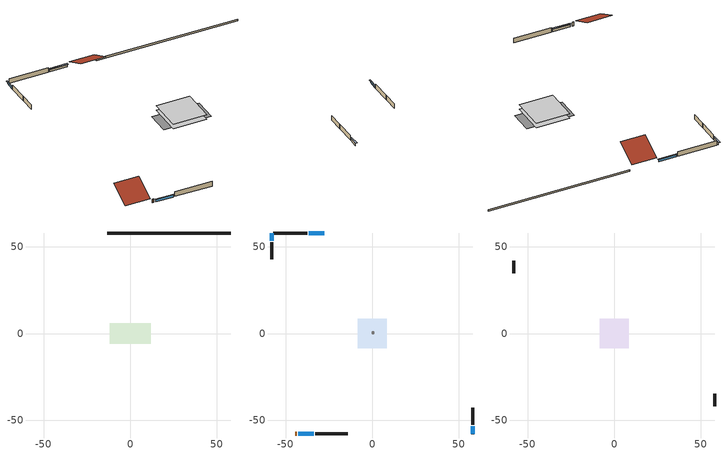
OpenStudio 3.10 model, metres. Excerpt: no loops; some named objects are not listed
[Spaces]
crawlspace - unvented 1
 floor foundation (Slab1 construction): -11.91,-5.96 -11.91,5.96 11.91,5.96 11.91,-5.96 z-0.91
 wall foundation (FoundationWall1 construction): 58.06,58.06 -13.41,58.06 z-0.91:0
conditioned space 1
 floor to crawlspace - unvented 1 (Floor1 construction): -8.42,-8.42 -8.42,8.42 8.42,8.42 8.42,-8.42 z0
 wall outside (Wall1 construction): -37.59,58.06 -57.13,58.06 z0:2.44
 wall outside (Wall2 construction): 58.06,-52.73 58.06,-42.96 z0:2.44
 wall outside (Wall3 construction): -32.96,-58.06 -14.19,-58.06 z0:2.44
 wall outside (Wall4 construction): -58.06,52.73 -58.06,42.96 z0:2.44
 wall outside (AdiabaticWallConstruction): -27.86,58.06 -36.66,58.06 / 58.06,-58.06 58.06,-53.66 / -42.69,-58.06 -33.89,-58.06 / -58.06,58.06 -58.06,53.66 z0:1.19
 wall outside (AdiabaticWallConstruction 1): -44.53,-58.06 -43.62,-58.06 z0:2.03
 window (WindowConstruction): -27.86,58.06 -36.66,58.06 z0:1.19
 window (WindowConstruction 1): 58.06,-58.06 58.06,-53.66 z0:1.19
 window (WindowConstruction 2): -42.69,-58.06 -33.89,-58.06 z0:1.19
 window (WindowConstruction 3): -58.06,58.06 -58.06,53.66 z0:1.19
 door (Door): -44.53,-58.06 -43.62,-58.06 z0:2.03
central ac and furnace airloop ret air space
 floor adiabatic (AdiabaticConst): 0,0 0,1 1,1 1,0 z0
 wall adiabatic (AdiabaticConst): 0,1 0,0 1,0 1,1 0,1 z0:1
 ceiling adiabatic (AdiabaticConst): 1,0 1,1 0,1 0,0 z1
attic - vented 1
 floor to conditioned space 1 (Floor2 construction Reversed): -8.42,-8.42 -8.42,8.42 8.42,8.42 8.42,-8.42 z2.44
 wall outside (Wall5 construction): 58.06,-42.03 58.06,-34.76 z0:2.44
 wall outside (Wall6 construction): -58.06,42.03 -58.06,34.76 z0:2.44
 roof outside (Roof1 construction): -26.93,58.06,2.44 -26.93,46.79,8.07 -14.34,46.79,8.07 -14.34,58.06,2.44
 roof outside (Roof2 construction): -45.46,-58.06,2.44 -45.46,-46.79,8.07 -58.06,-46.79,8.07 -58.06,-58.06,2.44
shading: -36.97,58.06 -27.56,58.06 -27.56,58.67 -36.97,58.67 z1.49; 58.06,-53.35 58.06,-58.36 58.67,-58.36 58.67,-53.35 z1.49; -33.58,-58.06 -42.99,-58.06 -42.99,-58.67 -33.58,-58.67 z1.49; -58.06,53.35 -58.06,58.36 -58.67,58.36 -58.67,53.35 z1.49
[Site]
Buffalo Niagara Intl Ap_NY: Latitude {deg}=42.93; Longitude {deg}=-78.73; Time Zone {hr}=-5; Elevation {m}=215; Terrain=Suburbs; Keep Site Location Information=Yes
[Site:GroundTemperature:Shallow]
4.30207, 2.29327, 2.1324, 3.08568, 6.91256, 10.7216, 14.0239, 16.1158, 16.2935, 14.5921, 11.374, 7.68183
[Site:WaterMainsTemperature]
Calculation Method=Schedule; Temperature Schedule=mains temperature schedule
[Building]
Building 1
[Material] Roughness=Rough
Name | Thickness {m} | Conductivity {W/m-K} | Density {kg/m3} | Specific Heat {J/kg-K} | Thermal Absorptance | Solar Absorptance | Visible Absorptance
asphalt or fiberglass shingles | 0.00635 | 0.162714 | 1121.4 | 1465.45 | 0.9 | 0.85 | 0.85
roof rigid ins | 0.00281632 | 0.029427 | 32.04 | 1214.23 | 0.9 | 0.7 | 0.7
osb sheathing 0.5 in. | 0.0127 | 0.115458 | 512.64 | 1214.23 | 0.9 | 0.6 | 0.6
wood siding | 0.0254 | 0.102417 | 544.68 | 1172.36 | 0.9 | 0.7 | 0.7
osb sheathing 0.5 in. 1 | 0.0127 | 0.115458 | 512.64 | 1214.23 | 0.9 | 0.7 | 0.7
wall stud and cavity | 0.1397 | 0.0929022 | 139.0536 | 1170.24 | 0.9 | 0.7 | 0.7
gypsum board | 0.0127 | 0.160291 | 801 | 837.4 | 0.9 | 0.6 | 0.6
wall stud and cavity 1 | 0.1397 | 0.727959 | 139.0536 | 1170.24 | 0.9 | 0.6 | 0.6
floor stud and cavity | 0.1397 | 0.21683 | 92.3553 | 1139.71 | 0.9 | 0.7 | 0.7
floor rigid ins | 0.103632 | 0.029427 | 32.04 | 1214.23 | 0.9 | 0.7 | 0.7
osb sheathing 0.75 in. | 0.01905 | 0.115458 | 512.64 | 1214.23 | 0.9 | 0.7 | 0.7
floor covering | 0.0127 | 0.0433444 | 54.468 | 1339.84 | 0.9 | 0.6 | 0.6
ceiling loosefill ins | 0.169333 | 0.0480833 | 16.02 | 1046.75 | 0.9 | 0.7 | 0.7
ceiling stud and cavity | 0.1397 | 0.0824711 | 65.682 | 1177.47 | 0.9 | 0.7 | 0.7
concrete 8.0 in. | 0.2032 | 1.803125 | 2242.8 | 837.4 | 0.9 | 0.7 | 0.7
soil 0.5 in. | 0.0127 | 1.731 | 1842.3 | 418.7 | 0.9 | 0.7 | 0.7
wood siding 1; wood siding 2 | 0.0254 | 0.102417 | 544.68 | 1172.36
wall rigid ins | 0.512978 | 0.029427 | 32.04 | 1214.23 | 0.9 | 0.7 | 0.7
wall stud and cavity 2 | 0.0889 | 0.380278 | 52.3479 | 1209.89 | 0.9 | 0.7 | 0.7
door material | 0.04445 | 0.0716541 | 512.64 | 1214.23 | 0.9 | 0.7 | 0.7
wall stud and cavity 3 | 0.0889 | 0.391764 | 83.0341 | 1211.67 | 0.9 | 0.7 | 0.7
furniture material conditioned space 1 | 0.1524 | 0.115458 | 640.8 | 1214.23 | 0.9 | 0.6 | 0.6
[Construction]
Roof1 construction; Roof2 construction: asphalt or fiberglass shingles, roof rigid ins, osb sheathing 0.5 in.
Wall1 construction; Wall2 construction; Wall3 construction; Wall4 construction: wood siding, osb sheathing 0.5 in. 1, wall stud and cavity, gypsum board
Wall5 construction; Wall6 construction: wood siding, osb sheathing 0.5 in. 1, wall stud and cavity 1
Floor1 construction: floor stud and cavity, floor rigid ins, osb sheathing 0.75 in., floor covering
Floor2 construction Reversed: gypsum board, ceiling stud and cavity, ceiling loosefill ins
FoundationWall1 construction: concrete 8.0 in.
Slab1 construction: soil 0.5 in.
WindowConstruction; WindowConstruction 1; WindowConstruction 2; WindowConstruction 3: WindowMaterial
AdiabaticWallConstruction: wood siding 1, wall rigid ins, wall stud and cavity 2, gypsum board
Door: door material
AdiabaticWallConstruction 1: wood siding 2, wall rigid ins, wall stud and cavity 2, gypsum board
PartitionWallConstruction: gypsum board, wall stud and cavity 3, gypsum board
furniture construction conditioned space 1: furniture material conditioned space 1
AdiabaticConst: Adiabatic
[WindowMaterial:SimpleGlazingSystem]
WindowMaterial: U-Factor {W/m2-K}=2.10086; Solar Heat Gain Coefficient=0.3
[Material:NoMass]
Adiabatic: Roughness=Rough; Thermal Resistance {m2-K/W}=176.1
[ThermalZone] Multiplier=1; Use Ideal Air Loads=No
Name | Volume {m3} | Thermostat
conditioned space | 692.064 | conditioned space temperature setpoint
attic - vented | 356.391
crawlspace - unvented | 259.524
central ac and furnace airloop ret air zone | 1
[Sizing:Zone] Zone Cooling Design Supply Air Temperature Input Method=SupplyAirTemperature; Zone Cooling Design Supply Air Temperature {C}=14; Zone Cooling Design Supply Air Temperature Difference {deltaC}=11.11; Zone Heating Design Supply Air Temperature Input Method=SupplyAirTemperature; Zone Heating Design Supply Air Temperature {C}=40; Zone Heating Design Supply Air Temperature Difference {deltaC}=11.11; Zone Cooling Design Supply Air Humidity Ratio {kg-H2O/kg-air}=0.0085; Zone Heating Design Supply Air Humidity Ratio {kg-H2O/kg-air}=0.008; Cooling Design Air Flow Method=DesignDay; Heating Design Air Flow Method=DesignDay; Account for Dedicated Outdoor Air System=No; Dedicated Outdoor Air System Control Strategy=NeutralSupplyAir; Dedicated Outdoor Air Low Setpoint Temperature for Design {C}=autosize; Dedicated Outdoor Air High Setpoint Temperature for Design {C}=autosize; Zone Load Sizing Method=Sensible Load Only No Latent Load; Zone Latent Cooling Design Supply Air Humidity Ratio Input Method=HumidityRatioDifference; Zone Cooling Design Supply Air Humidity Ratio Difference {kgWater/kgDryAir}=0.005; Zone Latent Heating Design Supply Air Humidity Ratio Input Method=HumidityRatioDifference; Zone Humidification Design Supply Air Humidity Ratio Difference {kgWater/kgDryAir}=0.005; Sizing Option=Coincident
attic - vented; crawlspace - unvented; central ac and furnace airloop ret air zone
[Space]
Name | Thermal Zone | Volume {m3}
conditioned space 1 | conditioned space | 692.064
attic - vented 1 | attic - vented | 356.391
crawlspace - unvented 1 | crawlspace - unvented | 259.524
central ac and furnace airloop ret air space | central ac and furnace airloop ret air zone
[ThermostatSetpoint:DualSetpoint]
conditioned space temperature setpoint: Heating Setpoint Temperature Schedule=heating setpoint; Cooling Setpoint Temperature Schedule=cooling setpoint; Temperature Difference Between Cutout And Setpoint {deltaC}=0
[Foundation:Kiva]
Foundation Kiva 1: Initial Indoor Air Temperature {C}=0.1092; Wall Height Above Grade {m}=0; Wall Depth Below Slab {m}=0.2032
[Foundation:Kiva:Settings]
Soil Conductivity {W/m-K}=1.731; Soil Density {kg/m3}=1842.3; Soil Specific Heat {J/kg-K}=418.7; Ground Solar Absorptivity=0.9; Ground Thermal Absorptivity=0.9; Ground Surface Roughness {m}=0.03; Far-Field Width {m}=40; Deep-Ground Boundary Condition=ZeroFlux; Deep-Ground Depth {m}=40; Minimum Cell Dimension {m}=0.2; Maximum Cell Growth Coefficient=3; Simulation Timestep=Timestep
[SurfaceProperty:ExposedFoundationPerimeter]
Slab1: Exposed Perimeter Calculation Method=TotalExposedPerimeter; Total Exposed Perimeter {m}=71.46544
[SurfaceProperty:IncidentSolarMultiplier] Incident Solar Multiplier=1; Incident Solar Multiplier Schedule=trans schedule winter=0.857 summer=0.857
Window1; Window2; Window3; Window4
[InternalMass:Definition] Design Level Calculation Method=SurfaceArea
Name | Construction | Surface Area {m2}
partition wall mass | PartitionWallConstruction | 283.819
furniture mass conditioned space 1 | furniture construction conditioned space 1 | 113.528
[InternalMass] Space or SpaceType=conditioned space 1; Multiplier=1
Name | Internal Mass Definition
partition wall mass | partition wall mass
furniture mass conditioned space 1 | furniture mass conditioned space 1
[Fan:SystemModel]
central ac and furnace supply fan: Availability Schedule=Always On Discrete; Design Maximum Air Flow Rate {m3/s}=0.819301; Speed Control Method=Discrete; Electric Power Minimum Flow Rate Fraction=0.2; Design Pressure Rise {Pa}=500; Motor Efficiency=1; Motor In Air Stream Fraction=1; Design Electric Power Consumption {W}=autosize; Design Power Sizing Method=PowerPerFlow; Electric Power Per Unit Flow Rate {W/(m3/s)}=1059.44; Electric Power Per Unit Flow Rate Per Unit Pressure {W-s/m3-Pa}=1.66667; Fan Total Efficiency=0.7; Motor Loss Radiative Fraction=0; Speed Flow Fraction 1=0.53168; Speed Electric Power Fraction 1=0.45698; Speed Flow Fraction 2=1; Speed Electric Power Fraction 2=1
[EnergyManagementSystem:Sensor]
Name | Output Variable or Output Meter Index Key | Output Variable or Output Meter
central_ac_and_furnace_supply_fan_s; central_ac_and_furnace_supply_fan_s_1 | central ac and furnace supply fan | Fan Electricity Energy
out_pb_s |  | Site Outdoor Air Barometric Pressure
out_wt_s |  | Site Outdoor Air Humidity Ratio
site_vw_s |  | Site Wind Speed
cool_season | cooling season schedule | Schedule Value
central_ac_and_furnace_airloop_Fan_RTF_s | central ac and furnace supply fan | Fan Runtime Fraction Speed 1
central_ac_and_furnace_airloop_Fan_RTF_s_1 | central ac and furnace supply fan | Fan Runtime Fraction Speed 2
central_ac_and_furnace_airloop_AH_MFR_s | Node 6 | System Node Mass Flow Rate
central_ac_and_furnace_airloop_AH_VFR_s | Node 6 | System Node Current Density Volume Flow Rate
central_ac_and_furnace_airloop_AH_Tout_s | Node 6 | System Node Temperature
central_ac_and_furnace_airloop_AH_Wout_s | Node 6 | System Node Humidity Ratio
central_ac_and_furnace_airloop_RA_T_s | Node 9 | System Node Temperature
central_ac_and_furnace_airloop_Ra_W_s | Node 9 | System Node Humidity Ratio
central_ac_and_furnace_airloop_0_DZ_T_s | crawlspace - unvented | Zone Air Temperature
central_ac_and_furnace_airloop_0_DZ_W_s | crawlspace - unvented | Zone Mean Air Humidity Ratio
natural_vent_s | natural vent schedule | Schedule Value
htg_sp_s | heating setpoint | Schedule Value
clg_sp_s | cooling setpoint | Schedule Value
mech_vent_range_fan_0_sch_s | mech vent range fan 0 schedule | Schedule Value
mech_vent_bath_fan_0_sch_s | mech vent bath fan 0 schedule | Schedule Value
clothes_dryer_exhaust_0_sch_s | clothes dryer exhaust 0 schedule | Schedule Value
htg_load_cond |  | Heating:EnergyTransfer:Zone:CONDITIONED SPACE
clg_load_cond |  | Cooling:EnergyTransfer:Zone:CONDITIONED SPACE
htg_load_duct |  | Heating:EnergyTransfer:Zone:CENTRAL AC AND FURNACE AIRLOOP RET AIR ZONE
clg_load_duct |  | Cooling:EnergyTransfer:Zone:CENTRAL AC AND FURNACE AIRLOOP RET AIR ZONE
[EnergyManagementSystem:Program]
central_ac_and_furnace_supply_fan_disaggregate_program: Set central_ac_and_furnace_supply_fan_clg = 0; If central_ac_and_furnace_clg_coil_s > 0; Set central_ac_and_furnace_supply_fan_clg = central_ac_and_furnace_supply_fan_s; EndIf
central_ac_and_furnace_supply_fan_disaggregate_program_1: Set central_ac_and_furnace_supply_fan_primary_htg = 0; If central_ac_and_furnace_htg_coil_s > 0; Set central_ac_and_furnace_supply_fan_primary_htg = central_ac_and_furnace_supply_fan_s_1; EndIf
water_heater_EC_adj: If WarmupFlag == 0; Set dhw_e_cons = water_heater_energy + water_heater_on_cycle_parasitic + water_heater_off_cycle_parasitic; Set water_heater_ec_adj_act = 0.0 * dhw_e_cons / 1; EndIf
fridge_schedule_program: Set Tin = fridge_tin_s*(9.0/5.0)+32.0; Set fridge_schedule_act = 0; If (Hour == 0); Set fridge_schedule_act = (-0.487+0.019*Tin); ElseIf (Hour == 1); Set fridge_schedule_act = (-0.34+0.016*Tin); ElseIf (Hour == 2); Set fridge_schedule_act = (-0.37+0.017*Tin); ElseIf (Hour == 3); Set fridge_schedule_act = (-0.361+0.016*Tin); ElseIf (Hour == 4); Set fridge_schedule_act = (-0.515+0.018*Tin); ElseIf (Hour == 5); Set fridge_schedule_act = (-0.684+0.021*Tin); ElseIf (Hour == 6); Set fridge_schedule_act = (-0.471+0.019*Tin); ElseIf (Hour == 7); Set fridge_schedule_act = (-0.159+0.015*Tin); ElseIf (Hour == 8); Set fridge_schedule_act = (-0.079+0.015*Tin); ElseIf (Hour == 9); Set fridge_schedule_act = (-0.417+0.019*Tin); ElseIf (Hour == 10); Set fridge_schedule_act = (-0.411+0.018*Tin); ElseIf (Hour == 11); Set fridge_schedule_act = (-0.386+0.018*Tin); ElseIf (Hour == 12); Set fridge_schedule_act = (-0.24+0.016*Tin); ElseIf (Hour == 13); Set fridge_schedule_act = (-0.314+0.017*Tin); ElseIf (Hour == 14); Set fridge_schedule_act = (-0.16+0.015*Tin); ElseIf (Hour == 15); Set fridge_schedule_act = (-0.121+0.015*Tin); ElseIf (Hour == 16); Set fridge_schedule_act = (-0.469+0.02*Tin); ElseIf (Hour == 17); Set fridge_schedule_act = (-0.412+0.02*Tin); ElseIf (Hour == 18); Set fridge_schedule_act = (-0.091+0.017*Tin); ElseIf (Hour == 19); Set fridge_schedule_act = (0.077+0.014*Tin); ElseIf (Hour == 20); Set fridge_schedule_act = (-0.118+0.016*Tin); ElseIf (Hour == 21); Set fridge_schedule_act = (-0.247+0.017*Tin); ElseIf (Hour == 22); Set fridge_schedule_act = (-0.445+0.019*Tin); ElseIf (Hour == 23); Set fridge_schedule_act = (-0.544+0.02*Tin); EndIf
central_ac_and_furnace_airloop_0_duct_program: Set central_ac_and_furnace_airloop_AH_MFR = central_ac_and_furnace_airloop_AH_MFR_s; Set central_ac_and_furnace_airloop_Fan_RTF = 0; Set central_ac_and_furnace_airloop_Fan_RTF = central_ac_and_furnace_airloop_Fan_RTF + central_ac_and_furnace_airloop_Fan_RTF_s; Set central_ac_and_furnace_airloop_Fan_RTF = central_ac_and_furnace_airloop_Fan_RTF + central_ac_and_furnace_airloop_Fan_RTF_s_1; Set central_ac_and_furnace_airloop_AH_VFR = central_ac_and_furnace_airloop_AH_VFR_s; Set central_ac_and_furnace_airloop_AH_Tout = central_ac_and_furnace_airloop_AH_Tout_s; Set central_ac_and_furnace_airloop_AH_Wout = central_ac_and_furnace_airloop_AH_Wout_s; Set central_ac_and_furnace_airloop_RA_T = central_ac_and_furnace_airloop_RA_T_s; Set central_ac_and_furnace_airloop_Ra_W = central_ac_and_furnace_airloop_Ra_W_s; Set central_ac_and_furnace_airloop_0_DZ_T = central_ac_and_furnace_airloop_0_DZ_T_s; Set central_ac_and_furnace_airloop_0_DZ_W = central_ac_and_furnace_airloop_0_DZ_W_s; Run central_ac_and_furnace_airloop_0_duct_subroutine; Set central_ac_and_furnace_airloop_0_SupSensLkToCond_act = central_ac_and_furnace_airloop_0_SupSensLkToCond; Set central_ac_and_furnace_airloop_0_SupLatLkToCond_act = central_ac_and_furnace_airloop_0_SupLatLkToCond; Set central_ac_and_furnace_airloop_0_SupCondToLv_act = central_ac_and_furnace_airloop_0_SupCondToLv; Set central_ac_and_furnace_airloop_0_RetSensLkToRP_act = central_ac_and_furnace_airloop_0_RetSensLkToRP; Set central_ac_and_furnace_airloop_0_RetLatLkToRP_act = central_ac_and_furnace_airloop_0_RetLatLkToRP; Set central_ac_and_furnace_airloop_0_RetCondToRP_act = central_ac_and_furnace_airloop_0_RetCondToRP; Set central_ac_and_furnace_airloop_0_RetCondToDZ_act = central_ac_and_furnace_airloop_0_RetCondToDZ; Set central_ac_and_furnace_airloop_0_SupCondToDZ_act = central_ac_and_furnace_airloop_0_SupCondToDZ; Set central_ac_and_furnace_airloop_0_SupSensLkToDZ_act = central_ac_and_furnace_airloop_0_SupSensLkToDZ; Set central_ac_and_furnace_airloop_0_SupLatLkToDZ_act = central_ac_and_furnace_airloop_0_SupLatLkToDZ; Set central_ac_and_furnace_airloop_0_ZoneMixDZToCond_mix_act = central_ac_and_furnace_airloop_0_ZoneMixDZToCond; Set central_ac_and_furnace_airloop_0_ZoneMixCondToDZ_mix_act = central_ac_and_furnace_airloop_0_ZoneMixCondToDZ
natural_vent_program: Set Tin = tin_s; Set Tout = tout_s; Set Wout = out_wt_s; Set Pbar = out_pb_s; Set Phiout = (@RhFnTdbWPb Tout Wout Pbar); Set MaxHR = 0.0115; Set Tnvsp = (htg_sp_s + clg_sp_s) / 2; Set NVavail = natural_vent_s; Set ClgSsnAvail = cool_season; Set Qnv = 0; Set Qwhf = 0; Set whole_house_fan_mix_act = 0; Set whole_house_fan_act = 0; If ((Wout < MaxHR) && (Tin > Tout) && (Tin > Tnvsp) && (ClgSsnAvail > 0)); Set WHF_Flow = 0; Set Adj = (Tin-Tnvsp)/(Tin-Tout); Set Adj = (@Min Adj 1); Set Adj = (@Max Adj 0); If (WHF_Flow > 0); Set Qwhf = WHF_Flow*Adj; Set whole_house_fan_mix_act = WHF_Flow*Adj; Set WHF_W = 0; Set whole_house_fan_act = WHF_W*Adj; ElseIf (NVavail > 0); Set NVArea = 12615.824058624003; Set Cs = 8.968567957270247e-05; Set Cw = 6.158219665777789e-05; Set Tdiff = Tin-Tout; Set dT = (@Abs Tdiff); Set Vwind = site_vw_s; Set SGNV = NVArea*Adj*((((Cs*dT)+(Cw*(Vwind^2)))^0.5)/1000); Set MaxNV = 3.844798503936001; Set Qnv = (@Min SGNV MaxNV); EndIf; EndIf; Set natural_vent_flow_act = Qnv; Set whole_house_fan_flow_act = Qwhf; Set natural_vent_program_Qnv = Qnv; Set natural_vent_program_Qwhf = Qwhf
crawlspace_unvented_1_duct_leakage_imbalance_infil_program: Set Qducts = 0; Set Qducts = Qducts - central_ac_and_furnace_airloop_0_DuctImbalLkSupFanEquivDZ; Set Qducts = Qducts + central_ac_and_furnace_airloop_0_DuctImbalLkExhFanEquivDZ; Set crawlspace_unvented_1_duct_leakage_imbalance_infil_flow_act = (@Abs(Qducts))
[ElectricEquipment:Definition] Design Level Calculation Method=EquipmentLevel
Name | Design Level {W} | Fraction Latent | Fraction Radiant | Fraction Lost
ceiling fan | 101.9844 | 0 | 0.558 | 0
clothes washer | 22.1622 | 0.03 | 0.162 | 0.7
clothes dryer | 12.2839 | 0.015 | 0.081 | 0.85
dishwasher | 35.5682 | 0.3 | 0.18 | 0.4
fridge | 78.8813 | 0 | 0.6 | 0
cooking range | 11.2707 | 0.16 | 0.384 | 0.2
misc tv | 224.219 | 0 | 0.6 | 0
misc plug loads | 388.445 | 0.045 | 0.513 | 0.1
whole house fan; mech vent house fan | 0 | 0 | 0 | 1
mech vent house fan cfis | 0 | 0 | 0 | 0
mech vent range fan 0; mech vent bath fan 0 | 30 | 0 | 0 | 1
[ElectricEquipment] Space or SpaceType=conditioned space 1
Name | Electric Equipment Definition | Schedule
ceiling fan | ceiling fan | ceiling fan schedule
clothes washer | clothes washer | clothes washer schedule
clothes dryer | clothes dryer | clothes dryer schedule
dishwasher | dishwasher | dishwasher schedule
fridge | fridge | fridge schedule
cooking range | cooking range | cooking range schedule
misc tv | misc tv | misc tv schedule
misc plug loads | misc plug loads | misc plug loads schedule
whole house fan | whole house fan | Always On Discrete
mech vent house fan | mech vent house fan | mech vent house fan schedule
mech vent house fan cfis | mech vent house fan cfis | mech vent house fan cfis schedule
mech vent range fan 0 | mech vent range fan 0 | mech vent range fan 0 schedule
mech vent bath fan 0 | mech vent bath fan 0 | mech vent bath fan 0 schedule
[OtherEquipment:Definition] Design Level Calculation Method=EquipmentLevel
Name | Design Level {W} | Fraction Latent | Fraction Radiant | Fraction Lost
water heater energy adjustment1 | 0.01 | 0 | 0 | 1
clothes dryer 2 | 163.193 | 0.015 | 0.081 | 0.85
cooking range 2 | 330.311 | 0.16 | 0.384 | 0.2
general water use sensible | -52.5013 | 0 | 0.6 | 0
general water use latent | 53.2715 | 1 | 0 | 0
central ac and furnace airloop_0 SupSensLkToCond; central ac and furnace airloop_0 SupCondToLv; central ac and furnace airloop_0 RetCondToRP; central ac and furnace airloop_0 RetSensLkToRP; central ac and furnace airloop_0 SupCondToDZ; central ac and furnace airloop_0 RetCondToDZ; central ac and furnace airloop_0 SupSensLkToDZ; mech vent house fan sensible load | 0 | 0 | 0 | 0
central ac and furnace airloop_0 SupLatLkToCond; central ac and furnace airloop_0 RetLatLkToRP; central ac and furnace airloop_0 SupLatLkToDZ; mech vent house fan latent load | 0 | 1 | 0 | 0
[OtherEquipment]
Name | Other Equipment Definition | Space or SpaceType | Schedule | Fuel Type
water heater energy adjustment1 | water heater energy adjustment1 | conditioned space 1 | Always On Discrete | NaturalGas
clothes dryer 1 | clothes dryer 2 | conditioned space 1 | clothes dryer schedule | NaturalGas
cooking range 1 | cooking range 2 | conditioned space 1 | cooking range schedule | NaturalGas
general water use sensible | general water use sensible | conditioned space 1 | general water use schedule
general water use latent | general water use latent | conditioned space 1 | general water use schedule
central ac and furnace airloop_0 SupSensLkToCond | central ac and furnace airloop_0 SupSensLkToCond | conditioned space 1 | Always On Discrete
central ac and furnace airloop_0 SupLatLkToCond | central ac and furnace airloop_0 SupLatLkToCond | conditioned space 1 | Always On Discrete
central ac and furnace airloop_0 SupCondToLv | central ac and furnace airloop_0 SupCondToLv | conditioned space 1 | Always On Discrete
central ac and furnace airloop_0 RetCondToRP | central ac and furnace airloop_0 RetCondToRP | central ac and furnace airloop ret air space | Always On Discrete
central ac and furnace airloop_0 RetSensLkToRP | central ac and furnace airloop_0 RetSensLkToRP | central ac and furnace airloop ret air space | Always On Discrete
central ac and furnace airloop_0 RetLatLkToRP | central ac and furnace airloop_0 RetLatLkToRP | central ac and furnace airloop ret air space | Always On Discrete
central ac and furnace airloop_0 SupCondToDZ | central ac and furnace airloop_0 SupCondToDZ | crawlspace - unvented 1 | Always On Discrete
central ac and furnace airloop_0 RetCondToDZ | central ac and furnace airloop_0 RetCondToDZ | crawlspace - unvented 1 | Always On Discrete
central ac and furnace airloop_0 SupSensLkToDZ | central ac and furnace airloop_0 SupSensLkToDZ | crawlspace - unvented 1 | Always On Discrete
central ac and furnace airloop_0 SupLatLkToDZ | central ac and furnace airloop_0 SupLatLkToDZ | crawlspace - unvented 1 | Always On Discrete
mech vent house fan sensible load | mech vent house fan sensible load | conditioned space 1 | Always On Discrete
mech vent house fan latent load | mech vent house fan latent load | conditioned space 1 | Always On Discrete
[EnergyManagementSystem:Actuator]
Name | Actuated Component | Actuated Component Type | Actuated Component Control Type | Zone or Space
water_heater_ec_adj_act | water heater energy adjustment1 | OtherEquipment | Power Level | conditioned space 1
central_ac_and_furnace_airloop_0_SupSensLkToCond_act | central ac and furnace airloop_0 SupSensLkToCond | OtherEquipment | Power Level | conditioned space 1
central_ac_and_furnace_airloop_0_SupLatLkToCond_act | central ac and furnace airloop_0 SupLatLkToCond | OtherEquipment | Power Level | conditioned space 1
central_ac_and_furnace_airloop_0_SupCondToLv_act | central ac and furnace airloop_0 SupCondToLv | OtherEquipment | Power Level | conditioned space 1
central_ac_and_furnace_airloop_0_RetCondToRP_act | central ac and furnace airloop_0 RetCondToRP | OtherEquipment | Power Level | central ac and furnace airloop ret air space
central_ac_and_furnace_airloop_0_RetSensLkToRP_act | central ac and furnace airloop_0 RetSensLkToRP | OtherEquipment | Power Level | central ac and furnace airloop ret air space
central_ac_and_furnace_airloop_0_RetLatLkToRP_act | central ac and furnace airloop_0 RetLatLkToRP | OtherEquipment | Power Level | central ac and furnace airloop ret air space
central_ac_and_furnace_airloop_0_SupCondToDZ_act | central ac and furnace airloop_0 SupCondToDZ | OtherEquipment | Power Level | crawlspace - unvented 1
central_ac_and_furnace_airloop_0_RetCondToDZ_act | central ac and furnace airloop_0 RetCondToDZ | OtherEquipment | Power Level | crawlspace - unvented 1
central_ac_and_furnace_airloop_0_SupSensLkToDZ_act | central ac and furnace airloop_0 SupSensLkToDZ | OtherEquipment | Power Level | crawlspace - unvented 1
central_ac_and_furnace_airloop_0_SupLatLkToDZ_act | central ac and furnace airloop_0 SupLatLkToDZ | OtherEquipment | Power Level | crawlspace - unvented 1
whole_house_fan_act | whole house fan | ElectricEquipment | Electricity Rate | conditioned space 1
mech_vent_house_fan_cfis_act | mech vent house fan cfis | ElectricEquipment | Electricity Rate | conditioned space 1
mech_vent_house_fan_sensible_load_act | mech vent house fan sensible load | OtherEquipment | Power Level | conditioned space 1
mech_vent_house_fan_latent_load_act | mech vent house fan latent load | OtherEquipment | Power Level | conditioned space 1
[WaterUse:Equipment:Definition]
Name | Peak Flow Rate {m3/s}
clothes washer | 3.78963e-07
dishwasher | 4.49492e-07
[Lights:Definition]
interior lighting: Design Level Calculation Method=LightingLevel; Lighting Level {W}=1048.41; Fraction Radiant=0.6; Fraction Visible=0.2; Return Air Fraction=0
[Lights]
interior lighting: Lights Definition=interior lighting; Space or SpaceType=conditioned space 1; Schedule=interior lighting schedule; Fraction Replaceable=1
[Exterior:Lights:Definition]
exterior lighting: Design Level {W}=58.1671
[Exterior:Lights]
exterior lighting: Exterior Lights Definition=exterior lighting; Schedule=exterior lighting schedule
[People:Definition]
occupants: Number of People Calculation Method=People; Number of People {people}=3; Fraction Radiant=0.314171; Sensible Heat Fraction=0.56303; Carbon Dioxide Generation Rate {m3/s-W}=0; Enable ASHRAE 55 Comfort Warnings=No; Mean Radiant Temperature Calculation Type=EnclosureAveraged
[People]
occupants: People Definition=occupants; Space or SpaceType=conditioned space 1; Number of People Schedule=occupants schedule; Activity Level Schedule=occupants activity schedule; Multiplier=1
[ZoneMixing] Schedule=Always On Continuous; Design Flow Rate Calculation Method=Flow/Zone; Design Flow Rate {m3/s}=0
Name | Zone or Space | Source Zone or Space
central ac and furnace airloop_0 ZoneMixDZToCond mix | conditioned space | crawlspace - unvented
central ac and furnace airloop_0 ZoneMixCondToDZ mix | crawlspace - unvented | conditioned space
whole house fan mix | attic - vented | conditioned space
[SpaceInfiltration:DesignFlowRate] Schedule=Always On Discrete; Density Basis=Outdoor
Name | Space or SpaceType | Design Flow Rate Calculation Method | Design Flow Rate {m3/s} | Air Changes per Hour {1/hr} | Constant Term Coefficient | Temperature Term Coefficient | Velocity Term Coefficient | Velocity Squared Term Coefficient
natural vent flow; whole house fan flow; infil flow | conditioned space 1 | Flow/Space | 0
infil crawlspace - unvented 1 | crawlspace - unvented 1 | AirChanges/Hour |  | 0.1 | 1 | 0 | 0 | 0
crawlspace_unvented 1 duct leakage imbalance infil flow | crawlspace - unvented 1 | Flow/Space | 0
[SpaceInfiltration:EffectiveLeakageArea]
infil attic - vented 1: Space or SpaceType=attic - vented 1; Schedule=Always On Discrete; Effective Air Leakage Area {cm2}=9459.68; Stack Coefficient=0.000261957; Wind Coefficient=3.89868e-05
[Schedule:Ruleset]
Name | Default Day Schedule
heating setpoint | heating setpoint default day
cooling setpoint | cooling setpoint default day
ceiling fan schedule | ceiling fan schedule default day
clothes washer schedule | clothes washer schedule default day
clothes dryer schedule | clothes dryer schedule default day
dishwasher schedule | dishwasher schedule default day
cooking range schedule | cooking range schedule default day
interior lighting schedule | interior lighting schedule default day
exterior lighting schedule | exterior lighting schedule default day
misc tv schedule | misc tv schedule default day
misc plug loads schedule | misc plug loads schedule default day
occupants schedule | occupants schedule default day
general water use schedule | general water use schedule default day
mech vent range fan 0 schedule | mech vent range fan 0 schedule default day
mech vent bath fan 0 schedule | mech vent bath fan 0 schedule default day
[Schedule:Day]
heating setpoint default day; cooling setpoint default day; ceiling fan schedule default day; ceiling fan schedule day; ceiling fan schedule day 2; clothes washer schedule default day; clothes dryer schedule default day; dishwasher schedule default day; cooking range schedule default day; interior lighting schedule default day; exterior lighting schedule default day; misc tv schedule default day; misc plug loads schedule default day; occupants schedule default day; general water use schedule default day; mech vent range fan 0 schedule default day; mech vent bath fan 0 schedule default day: 24, 0, 0
heating setpoint day: 24, 0, 20
cooling setpoint day: 24, 0, 25.5556
ceiling fan schedule day 1: 7, 0, 1, 18, 0, 0.421053, 19, 0, 0.912281, 24, 0, 1
clothes washer schedule day: 1, 0, 0.104651, 2, 0, 0.0813953, 4, 0, 0.0465116, 5, 0, 0.0813953, 6, 0, 0.127907, 7, 0, 0.255814, 8, 0, 0.569767, 9, 0, 0.848837, 10, 0, 1, 11, 0, 0.976744, 12, 0, 0.872093, 13, 0, 0.77907, 14, 0, 0.697674, 15, 0, 0.569767, 16, 0, 0.593023, 17, 0, 0.581395, 21, 0, 0.569767, 22, 0, 0.546512, 23, 0, 0.372093, 24, 0, 0.197674
clothes dryer schedule day: 1, 0, 0.123457, 2, 0, 0.0740741, 3, 0, 0.0493827, 4, 0, 0.0246914, 5, 0, 0.0493827, 6, 0, 0.0740741, 7, 0, 0.197531, 8, 0, 0.395062, 9, 0, 0.592593, 10, 0, 0.839506, 11, 0, 0.962963, 12, 0, 1, 13, 0, 0.91358, 14, 0, 0.82716, 15, 0, 0.716049, 16, 0, 0.753086, 17, 0, 0.679012, 18, 0, 0.666667, 20, 0, 0.62963, 21, 0, 0.641975, 22, 0, 0.666667, 23, 0, 0.54321, 24, 0, 0.296296
dishwasher schedule day: 1, 0, 0.135135, 2, 0, 0.0630631, 3, 0, 0.045045, 5, 0, 0.027027, 6, 0, 0.0900901, 7, 0, 0.18018, 8, 0, 0.279279, 9, 0, 0.522523, 10, 0, 0.585586, 11, 0, 0.504505, 12, 0, 0.432432, 13, 0, 0.378378, 14, 0, 0.414414, 15, 0, 0.324324, 17, 0, 0.342342, 18, 0, 0.441441, 19, 0, 0.783784, 20, 0, 1, 21, 0, 0.810811, 22, 0, 0.603604, 23, 0, 0.396396, 24, 0, 0.279279
cooking range schedule day: 5, 0, 0.0597015, 6, 0, 0.11194, 7, 0, 0.171642, 8, 0, 0.291045, 11, 0, 0.343284, 12, 0, 0.402985, 13, 0, 0.462687, 14, 0, 0.343284, 15, 0, 0.291045, 16, 0, 0.402985, 17, 0, 0.567164, 18, 0, 1, 19, 0, 0.850746, 20, 0, 0.432836, 21, 0, 0.291045, 22, 0, 0.231343, 23, 0, 0.171642, 24, 0, 0.11194
interior lighting schedule day: 1, 0, 0.108182, 4, 0, 0.0901515, 5, 0, 0.0991667, 6, 0, 0.162273, 7, 0, 0.270455, 8, 0, 0.342576, 10, 0, 0.369621, 11, 0, 0.351591, 12, 0, 0.333561, 13, 0, 0.324545, 14, 0, 0.31553, 15, 0, 0.333561, 16, 0, 0.369621, 17, 0, 0.450758, 18, 0, 0.585985, 19, 0, 0.775303, 20, 0, 0.955606, 21, 0, 0.991667, 22, 0, 0.712197, 23, 0, 0.360606, 24, 0, 0.162273
interior lighting schedule day 1: 1, 0, 0.100909, 4, 0, 0.0840909, 5, 0, 0.0925, 6, 0, 0.151364, 7, 0, 0.252273, 8, 0, 0.319545, 10, 0, 0.344773, 11, 0, 0.327955, 12, 0, 0.311136, 13, 0, 0.302727, 14, 0, 0.294318, 15, 0, 0.311136, 16, 0, 0.344773, 17, 0, 0.420455, 18, 0, 0.546591, 19, 0, 0.723182, 20, 0, 0.891364, 21, 0, 0.925, 22, 0, 0.664318, 23, 0, 0.336364, 24, 0, 0.151364
interior lighting schedule day 2: 1, 0, 0.0927273, 4, 0, 0.0772727, 5, 0, 0.085, 6, 0, 0.139091, 7, 0, 0.231818, 8, 0, 0.293636, 10, 0, 0.316818, 11, 0, 0.301364, 12, 0, 0.285909, 13, 0, 0.278182, 14, 0, 0.270455, 15, 0, 0.285909, 16, 0, 0.316818, 17, 0, 0.386364, 18, 0, 0.502273, 19, 0, 0.664545, 20, 0, 0.819091, 21, 0, 0.85, 22, 0, 0.610455, 23, 0, 0.309091, 24, 0, 0.139091
interior lighting schedule day 3: 1, 0, 0.0845455, 4, 0, 0.0704545, 5, 0, 0.0775, 6, 0, 0.126818, 7, 0, 0.211364, 8, 0, 0.267727, 10, 0, 0.288864, 11, 0, 0.274773, 12, 0, 0.260682, 13, 0, 0.253636, 14, 0, 0.246591, 15, 0, 0.260682, 16, 0, 0.288864, 17, 0, 0.352273, 18, 0, 0.457955, 19, 0, 0.605909, 20, 0, 0.746818, 21, 0, 0.775, 22, 0, 0.556591, 23, 0, 0.281818, 24, 0, 0.126818
interior lighting schedule day 4: 1, 0, 0.0763636, 4, 0, 0.0636364, 5, 0, 0.07, 6, 0, 0.114545, 7, 0, 0.190909, 8, 0, 0.241818, 10, 0, 0.260909, 11, 0, 0.248182, 12, 0, 0.235455, 13, 0, 0.229091, 14, 0, 0.222727, 15, 0, 0.235455, 16, 0, 0.260909, 17, 0, 0.318182, 18, 0, 0.413636, 19, 0, 0.547273, 20, 0, 0.674545, 21, 0, 0.7, 22, 0, 0.502727, 23, 0, 0.254545, 24, 0, 0.114545
interior lighting schedule day 5: 1, 0, 0.0727273, 4, 0, 0.0606061, 5, 0, 0.0666667, 6, 0, 0.109091, 7, 0, 0.181818, 8, 0, 0.230303, 10, 0, 0.248485, 11, 0, 0.236364, 12, 0, 0.224242, 13, 0, 0.218182, 14, 0, 0.212121, 15, 0, 0.224242, 16, 0, 0.248485, 17, 0, 0.30303, 18, 0, 0.393939, 19, 0, 0.521212, 20, 0, 0.642424, 21, 0, 0.666667, 22, 0, 0.478788, 23, 0, 0.242424, 24, 0, 0.109091
interior lighting schedule day 6: 1, 0, 0.0745455, 4, 0, 0.0621212, 5, 0, 0.0683333, 6, 0, 0.111818, 7, 0, 0.186364, 8, 0, 0.236061, 10, 0, 0.254697, 11, 0, 0.242273, 12, 0, 0.229848, 13, 0, 0.223636, 14, 0, 0.217424, 15, 0, 0.229848, 16, 0, 0.254697, 17, 0, 0.310606, 18, 0, 0.403788, 19, 0, 0.534242, 20, 0, 0.658485, 21, 0, 0.683333, 22, 0, 0.490758, 23, 0, 0.248485, 24, 0, 0.111818
interior lighting schedule day 7: 1, 0, 0.08, 4, 0, 0.0666667, 5, 0, 0.0733333, 6, 0, 0.12, 7, 0, 0.2, 8, 0, 0.253333, 10, 0, 0.273333, 11, 0, 0.26, 12, 0, 0.246667, 13, 0, 0.24, 14, 0, 0.233333, 15, 0, 0.246667, 16, 0, 0.273333, 17, 0, 0.333333, 18, 0, 0.433333, 19, 0, 0.573333, 20, 0, 0.706667, 21, 0, 0.733333, 22, 0, 0.526667, 23, 0, 0.266667, 24, 0, 0.12
interior lighting schedule day 8: 1, 0, 0.0890909, 4, 0, 0.0742424, 5, 0, 0.0816667, 6, 0, 0.133636, 7, 0, 0.222727, 8, 0, 0.282121, 10, 0, 0.304394, 11, 0, 0.289545, 12, 0, 0.274697, 13, 0, 0.267273, 14, 0, 0.259848, 15, 0, 0.274697, 16, 0, 0.304394, 17, 0, 0.371212, 18, 0, 0.482576, 19, 0, 0.638485, 20, 0, 0.78697, 21, 0, 0.816667, 22, 0, 0.586515, 23, 0, 0.29697, 24, 0, 0.133636
interior lighting schedule day 9: 1, 0, 0.0972727, 4, 0, 0.0810606, 5, 0, 0.0891667, 6, 0, 0.145909, 7, 0, 0.243182, 8, 0, 0.30803, 10, 0, 0.332348, 11, 0, 0.316136, 12, 0, 0.299924, 13, 0, 0.291818, 14, 0, 0.283712, 15, 0, 0.299924, 16, 0, 0.332348, 17, 0, 0.405303, 18, 0, 0.526894, 19, 0, 0.697121, 20, 0, 0.859242, 21, 0, 0.891667, 22, 0, 0.640379, 23, 0, 0.324242, 24, 0, 0.145909
interior lighting schedule day 10: 1, 0, 0.105455, 4, 0, 0.0878788, 5, 0, 0.0966667, 6, 0, 0.158182, 7, 0, 0.263636, 8, 0, 0.333939, 10, 0, 0.360303, 11, 0, 0.342727, 12, 0, 0.325152, 13, 0, 0.316364, 14, 0, 0.307576, 15, 0, 0.325152, 16, 0, 0.360303, 17, 0, 0.439394, 18, 0, 0.571212, 19, 0, 0.755758, 20, 0, 0.931515, 21, 0, 0.966667, 22, 0, 0.694242, 23, 0, 0.351515, 24, 0, 0.158182
interior lighting schedule day 11: 1, 0, 0.109091, 4, 0, 0.0909091, 5, 0, 0.1, 6, 0, 0.163636, 7, 0, 0.272727, 8, 0, 0.345455, 10, 0, 0.372727, 11, 0, 0.354545, 12, 0, 0.336364, 13, 0, 0.327273, 14, 0, 0.318182, 15, 0, 0.336364, 16, 0, 0.372727, 17, 0, 0.454545, 18, 0, 0.590909, 19, 0, 0.781818, 20, 0, 0.963636, 21, 0, 1, 22, 0, 0.718182, 23, 0, 0.363636, 24, 0, 0.163636
exterior lighting schedule day: 1, 0, 0.566667, 3, 0, 0.524167, 5, 0, 0.495833, 6, 0, 0.5525, 7, 0, 0.623333, 8, 0, 0.580833, 9, 0, 0.439167, 10, 0, 0.354167, 12, 0, 0.34, 13, 0, 0.354167, 14, 0, 0.396667, 15, 0, 0.425, 16, 0, 0.495833, 17, 0, 0.623333, 18, 0, 0.793333, 19, 0, 0.906667, 20, 0, 0.963333, 21, 0, 0.991667, 22, 0, 0.920833, 23, 0, 0.793333, 24, 0, 0.665833
exterior lighting schedule day 1: 1, 0, 0.528571, 3, 0, 0.488929, 5, 0, 0.4625, 6, 0, 0.515357, 7, 0, 0.581429, 8, 0, 0.541786, 9, 0, 0.409643, 10, 0, 0.330357, 12, 0, 0.317143, 13, 0, 0.330357, 14, 0, 0.37, 15, 0, 0.396429, 16, 0, 0.4625, 17, 0, 0.581429, 18, 0, 0.74, 19, 0, 0.845714, 20, 0, 0.898571, 21, 0, 0.925, 22, 0, 0.858929, 23, 0, 0.74, 24, 0, 0.621071
exterior lighting schedule day 2: 1, 0, 0.485714, 3, 0, 0.449286, 5, 0, 0.425, 6, 0, 0.473571, 7, 0, 0.534286, 8, 0, 0.497857, 9, 0, 0.376429, 10, 0, 0.303571, 12, 0, 0.291429, 13, 0, 0.303571, 14, 0, 0.34, 15, 0, 0.364286, 16, 0, 0.425, 17, 0, 0.534286, 18, 0, 0.68, 19, 0, 0.777143, 20, 0, 0.825714, 21, 0, 0.85, 22, 0, 0.789286, 23, 0, 0.68, 24, 0, 0.570714
exterior lighting schedule day 3: 1, 0, 0.442857, 3, 0, 0.409643, 5, 0, 0.3875, 6, 0, 0.431786, 7, 0, 0.487143, 8, 0, 0.453929, 9, 0, 0.343214, 10, 0, 0.276786, 12, 0, 0.265714, 13, 0, 0.276786, 14, 0, 0.31, 15, 0, 0.332143, 16, 0, 0.3875, 17, 0, 0.487143, 18, 0, 0.62, 19, 0, 0.708571, 20, 0, 0.752857, 21, 0, 0.775, 22, 0, 0.719643, 23, 0, 0.62, 24, 0, 0.520357
exterior lighting schedule day 4: 1, 0, 0.4, 3, 0, 0.37, 5, 0, 0.35, 6, 0, 0.39, 7, 0, 0.44, 8, 0, 0.41, 9, 0, 0.31, 10, 0, 0.25, 12, 0, 0.24, 13, 0, 0.25, 14, 0, 0.28, 15, 0, 0.3, 16, 0, 0.35, 17, 0, 0.44, 18, 0, 0.56, 19, 0, 0.64, 20, 0, 0.68, 21, 0, 0.7, 22, 0, 0.65, 23, 0, 0.56, 24, 0, 0.47
exterior lighting schedule day 5: 1, 0, 0.380952, 3, 0, 0.352381, 5, 0, 0.333333, 6, 0, 0.371429, 7, 0, 0.419048, 8, 0, 0.390476, 9, 0, 0.295238, 10, 0, 0.238095, 12, 0, 0.228571, 13, 0, 0.238095, 14, 0, 0.266667, 15, 0, 0.285714, 16, 0, 0.333333, 17, 0, 0.419048, 18, 0, 0.533333, 19, 0, 0.609524, 20, 0, 0.647619, 21, 0, 0.666667, 22, 0, 0.619048, 23, 0, 0.533333, 24, 0, 0.447619
exterior lighting schedule day 6: 1, 0, 0.390476, 3, 0, 0.36119, 5, 0, 0.341667, 6, 0, 0.380714, 7, 0, 0.429524, 8, 0, 0.400238, 9, 0, 0.302619, 10, 0, 0.244048, 12, 0, 0.234286, 13, 0, 0.244048, 14, 0, 0.273333, 15, 0, 0.292857, 16, 0, 0.341667, 17, 0, 0.429524, 18, 0, 0.546667, 19, 0, 0.624762, 20, 0, 0.66381, 21, 0, 0.683333, 22, 0, 0.634524, 23, 0, 0.546667, 24, 0, 0.45881
exterior lighting schedule day 7: 1, 0, 0.419048, 3, 0, 0.387619, 5, 0, 0.366667, 6, 0, 0.408571, 7, 0, 0.460952, 8, 0, 0.429524, 9, 0, 0.324762, 10, 0, 0.261905, 12, 0, 0.251429, 13, 0, 0.261905, 14, 0, 0.293333, 15, 0, 0.314286, 16, 0, 0.366667, 17, 0, 0.460952, 18, 0, 0.586667, 19, 0, 0.670476, 20, 0, 0.712381, 21, 0, 0.733333, 22, 0, 0.680952, 23, 0, 0.586667, 24, 0, 0.492381
exterior lighting schedule day 8: 1, 0, 0.466667, 3, 0, 0.431667, 5, 0, 0.408333, 6, 0, 0.455, 7, 0, 0.513333, 8, 0, 0.478333, 9, 0, 0.361667, 10, 0, 0.291667, 12, 0, 0.28, 13, 0, 0.291667, 14, 0, 0.326667, 15, 0, 0.35, 16, 0, 0.408333, 17, 0, 0.513333, 18, 0, 0.653333, 19, 0, 0.746667, 20, 0, 0.793333, 21, 0, 0.816667, 22, 0, 0.758333, 23, 0, 0.653333, 24, 0, 0.548333
exterior lighting schedule day 9: 1, 0, 0.509524, 3, 0, 0.47131, 5, 0, 0.445833, 6, 0, 0.496786, 7, 0, 0.560476, 8, 0, 0.522262, 9, 0, 0.394881, 10, 0, 0.318452, 12, 0, 0.305714, 13, 0, 0.318452, 14, 0, 0.356667, 15, 0, 0.382143, 16, 0, 0.445833, 17, 0, 0.560476, 18, 0, 0.713333, 19, 0, 0.815238, 20, 0, 0.86619, 21, 0, 0.891667, 22, 0, 0.827976, 23, 0, 0.713333, 24, 0, 0.59869
exterior lighting schedule day 10: 1, 0, 0.552381, 3, 0, 0.510952, 5, 0, 0.483333, 6, 0, 0.538571, 7, 0, 0.607619, 8, 0, 0.56619, 9, 0, 0.428095, 10, 0, 0.345238, 12, 0, 0.331429, 13, 0, 0.345238, 14, 0, 0.386667, 15, 0, 0.414286, 16, 0, 0.483333, 17, 0, 0.607619, 18, 0, 0.773333, 19, 0, 0.88381, 20, 0, 0.939048, 21, 0, 0.966667, 22, 0, 0.897619, 23, 0, 0.773333, 24, 0, 0.649048
exterior lighting schedule day 11: 1, 0, 0.571429, 3, 0, 0.528571, 5, 0, 0.5, 6, 0, 0.557143, 7, 0, 0.628571, 8, 0, 0.585714, 9, 0, 0.442857, 10, 0, 0.357143, 12, 0, 0.342857, 13, 0, 0.357143, 14, 0, 0.4, 15, 0, 0.428571, 16, 0, 0.5, 17, 0, 0.628571, 18, 0, 0.8, 19, 0, 0.914286, 20, 0, 0.971429, 21, 0, 1, 22, 0, 0.928571, 23, 0, 0.8, 24, 0, 0.671429
misc tv schedule day: 1, 0, 0.106061, 2, 0, 0.0530303, 3, 0, 0.030303, 4, 0, 0.0227273, 5, 0, 0.030303, 6, 0, 0.0454545, 7, 0, 0.0757576, 8, 0, 0.113636, 9, 0, 0.151515, 10, 0, 0.189394, 11, 0, 0.212121, 12, 0, 0.234848, 13, 0, 0.25, 14, 0, 0.287879, 15, 0, 0.318182, 16, 0, 0.348485, 17, 0, 0.409091, 18, 0, 0.469697, 19, 0, 0.606061, 20, 0, 0.833333, 21, 0, 1, 22, 0, 0.94697, 23, 0, 0.583333, 24, 0, 0.257576
misc plug loads schedule day: 6, 0, 0.705882, 7, 0, 0.745098, 8, 0, 0.803922, 15, 0, 0.823529, 16, 0, 0.862745, 17, 0, 0.921569, 18, 0, 0.980392, 19, 0, 1, 20, 0, 0.980392, 21, 0, 0.941176, 22, 0, 0.862745, 23, 0, 0.784314, 24, 0, 0.72549
occupants schedule day: 5, 0, 0.426829, 6, 0, 0.719512, 7, 0, 1, 8, 0, 0.670732, 9, 0, 0.329268, 14, 0, 0.170732, 15, 0, 0.231707, 16, 0, 0.329268, 17, 0, 0.5, 18, 0, 0.670732, 19, 0, 0.829268, 21, 0, 1, 22, 0, 0.853659, 23, 0, 0.646341, 24, 0, 0.426829
general water use schedule day: 1, 0, 0.315068, 3, 0, 0.287671, 4, 0, 0.342466, 5, 0, 0.369863, 6, 0, 0.520548, 7, 0, 0.60274, 8, 0, 0.534247, 10, 0, 0.506849, 11, 0, 0.465753, 14, 0, 0.479452, 15, 0, 0.534247, 16, 0, 0.589041, 17, 0, 0.69863, 18, 0, 0.876712, 19, 0, 0.890411, 20, 0, 0.986301, 21, 0, 1, 22, 0, 0.863014, 23, 0, 0.616438, 24, 0, 0.465753
mech vent range fan 0 schedule day: 18, 0, 0, 19, 0, 1, 24, 0, 0
mech vent bath fan 0 schedule day: 7, 0, 0, 8, 0, 1, 24, 0, 0
[Schedule:Rule] Apply Sunday=Yes; Apply Monday=Yes; Apply Tuesday=Yes; Apply Wednesday=Yes; Apply Thursday=Yes; Apply Friday=Yes; Apply Saturday=Yes; Date Specification Type=DateRange; Start Day=1
Name | Schedule Ruleset | Rule Order | Day Schedule | Start Month | End Month | End Day
heating setpoint allday rule | heating setpoint | 0 | heating setpoint day | 1 | 12 | 31
cooling setpoint allday rule | cooling setpoint | 0 | cooling setpoint day | 1 | 12 | 31
ceiling fan schedule allday rule | ceiling fan schedule | 2 | ceiling fan schedule day | 1 | 5 | 31
ceiling fan schedule allday rule 1 | ceiling fan schedule | 1 | ceiling fan schedule day 1 | 6 | 8 | 31
ceiling fan schedule allday rule 2 | ceiling fan schedule | 0 | ceiling fan schedule day 2 | 9 | 12 | 31
clothes washer schedule allday rule | clothes washer schedule | 0 | clothes washer schedule day | 1 | 12 | 31
clothes dryer schedule allday rule | clothes dryer schedule | 0 | clothes dryer schedule day | 1 | 12 | 31
dishwasher schedule allday rule | dishwasher schedule | 0 | dishwasher schedule day | 1 | 12 | 31
cooking range schedule allday rule | cooking range schedule | 0 | cooking range schedule day | 1 | 12 | 31
interior lighting schedule allday rule | interior lighting schedule | 11 | interior lighting schedule day | 1 | 1 | 31
interior lighting schedule allday rule 1 | interior lighting schedule | 10 | interior lighting schedule day 1 | 2 | 2 | 28
interior lighting schedule allday rule 2 | interior lighting schedule | 9 | interior lighting schedule day 2 | 3 | 3 | 31
interior lighting schedule allday rule 3 | interior lighting schedule | 8 | interior lighting schedule day 3 | 4 | 4 | 30
interior lighting schedule allday rule 4 | interior lighting schedule | 7 | interior lighting schedule day 4 | 5 | 5 | 31
interior lighting schedule allday rule 5 | interior lighting schedule | 6 | interior lighting schedule day 5 | 6 | 6 | 30
interior lighting schedule allday rule 6 | interior lighting schedule | 5 | interior lighting schedule day 6 | 7 | 7 | 31
interior lighting schedule allday rule 7 | interior lighting schedule | 4 | interior lighting schedule day 7 | 8 | 8 | 31
interior lighting schedule allday rule 8 | interior lighting schedule | 3 | interior lighting schedule day 8 | 9 | 9 | 30
interior lighting schedule allday rule 9 | interior lighting schedule | 2 | interior lighting schedule day 9 | 10 | 10 | 31
interior lighting schedule allday rule 10 | interior lighting schedule | 1 | interior lighting schedule day 10 | 11 | 11 | 30
interior lighting schedule allday rule 11 | interior lighting schedule | 0 | interior lighting schedule day 11 | 12 | 12 | 31
exterior lighting schedule allday rule | exterior lighting schedule | 11 | exterior lighting schedule day | 1 | 1 | 31
exterior lighting schedule allday rule 1 | exterior lighting schedule | 10 | exterior lighting schedule day 1 | 2 | 2 | 28
exterior lighting schedule allday rule 2 | exterior lighting schedule | 9 | exterior lighting schedule day 2 | 3 | 3 | 31
exterior lighting schedule allday rule 3 | exterior lighting schedule | 8 | exterior lighting schedule day 3 | 4 | 4 | 30
exterior lighting schedule allday rule 4 | exterior lighting schedule | 7 | exterior lighting schedule day 4 | 5 | 5 | 31
exterior lighting schedule allday rule 5 | exterior lighting schedule | 6 | exterior lighting schedule day 5 | 6 | 6 | 30
exterior lighting schedule allday rule 6 | exterior lighting schedule | 5 | exterior lighting schedule day 6 | 7 | 7 | 31
exterior lighting schedule allday rule 7 | exterior lighting schedule | 4 | exterior lighting schedule day 7 | 8 | 8 | 31
exterior lighting schedule allday rule 8 | exterior lighting schedule | 3 | exterior lighting schedule day 8 | 9 | 9 | 30
exterior lighting schedule allday rule 9 | exterior lighting schedule | 2 | exterior lighting schedule day 9 | 10 | 10 | 31
exterior lighting schedule allday rule 10 | exterior lighting schedule | 1 | exterior lighting schedule day 10 | 11 | 11 | 30
exterior lighting schedule allday rule 11 | exterior lighting schedule | 0 | exterior lighting schedule day 11 | 12 | 12 | 31
misc tv schedule allday rule | misc tv schedule | 0 | misc tv schedule day | 1 | 12 | 31
misc plug loads schedule allday rule | misc plug loads schedule | 0 | misc plug loads schedule day | 1 | 12 | 31
occupants schedule allday rule | occupants schedule | 0 | occupants schedule day | 1 | 12 | 31
general water use schedule allday rule | general water use schedule | 0 | general water use schedule day | 1 | 12 | 31
mech vent range fan 0 schedule allday rule | mech vent range fan 0 schedule | 0 | mech vent range fan 0 schedule day | 1 | 12 | 31
mech vent bath fan 0 schedule allday rule | mech vent bath fan 0 schedule | 0 | mech vent bath fan 0 schedule day | 1 | 12 | 31
[Schedule:Constant]
Name | Value
trans schedule winter=0.857 summer=0.857 | 0.857
Always On Discrete; Always On Continuous; mech vent house fan schedule; mech vent house fan cfis schedule | 1
fridge schedule | 0
occupants activity schedule | 117.228
[Schedule:FixedInterval]
mains temperature schedule: Interval Length {minutes}=1440; Start Month=1; Start Day=1; Value 1=8.20444; Value 2=8.13556; Value 3=8.06778; Value 4=8.00111; Value 5=7.93611; Value 6=7.87222; Value 7=7.80944; Value 8=7.74833; Value 9=7.68889; Value 10=7.63056; Value 11=7.57333; Value 12=7.51778; Value 13=7.46333; Value 14=7.41111; Value 15=7.35944; Value 16=7.31; Value 17=7.26167; Value 18=7.215; Value 19=7.17; Value 20=7.12611; Value 21=7.08389; Value 22=7.04389; Value 23=7.00444; Value 24=6.96722; Value 25=6.93167; Value 26=6.89778; Value 27=6.865; Value 28=6.83444; Value 29=6.805; Value 30=6.77722; Value 31=6.75167; Value 32=6.72722; Value 33=6.70444; Value 34=6.68389; Value 35=6.66444; Value 36=6.64722; Value 37=6.63111; Value 38=6.61722; Value 39=6.605; Value 40=6.59389; Value 41=6.585; Value 42=6.57778; Value 43=6.57222; Value 44=6.56889; Value 45=6.56667; Value 46=6.56611; Value 47=6.56778; Value 48=6.57056; Value 49=6.57556; Value 50=6.58167; Value 51=6.59; Value 52=6.6; Value 53=6.61167; Value 54=6.625; Value 55=6.64; Value 56=6.65722; Value 57=6.67556; Value 58=6.69556; Value 59=6.71722; Value 60=6.74111; Value 61=6.76611; Value 62=6.79333; Value 63=6.82167; Value 64=6.85167; Value 65=6.88333; Value 66=6.91722; Value 67=6.95222; Value 68=6.98889; Value 69=7.02667; Value 70=7.06667; Value 71=7.10833; Value 72=7.15111; Value 73=7.19556; Value 74=7.24167; Value 75=7.28944; Value 76=7.33833; Value 77=7.38889; Value 78=7.44111; Value 79=7.49444; Value 80=7.54944; Value 81=7.60611; Value 82=7.66389; Value 83=7.72278; Value 84=7.78333; Value 85=7.84556; Value 86=7.90889; Value 87=7.97333; Value 88=8.03944; Value 89=8.10667; Value 90=8.175; Value 91=8.245; Value 92=8.31556; Value 93=8.38778; Value 94=8.46111; Value 95=8.53556; Value 96=8.61167; Value 97=8.68833; Value 98=8.76611; Value 99=8.845; Value 100=8.925; Value 101=9.00611; Value 102=9.08778; Value 103=9.17111; Value 104=9.255; Value 105=9.33944; Value 106=9.42556; Value 107=9.51222; Value 108=9.59944; Value 109=9.68778; Value 110=9.77667; Value 111=9.86667; Value 112=9.95722; Value 113=10.0489; Value 114=10.1406; Value 115=10.2333; Value 116=10.3267; Value 117=10.4206; Value 118=10.515; Value 119=10.61; Value 120=10.7056; Value 121=10.8017; Value 122=10.8983; Value 123=10.9956; Value 124=11.0928; Value 125=11.1906; Value 126=11.2889; Value 127=11.3872; Value 128=11.4861; Value 129=11.585; Value 130=11.6844; Value 131=11.7839; Value 132=11.8833; Value 133=11.9833; Value 134=12.0828; Value 135=12.1828; Value 136=12.2833; Value 137=12.3833; Value 138=12.4833; Value 139=12.5833; Value 140=12.6833; Value 141=12.7833; Value 142=12.8828; Value 143=12.9828; Value 144=13.0822; Value 145=13.1811; Value 146=13.2806; Value 147=13.3789; Value 148=13.4778; Value 149=13.5756; Value 150=13.6733; Value 151=13.7711; Value 152=13.8678; Value 153=13.9644; Value 154=14.0606; Value 155=14.1561; Value 156=14.2511; Value 157=14.3456; Value 158=14.4394; Value 159=14.5328; Value 160=14.6256; Value 161=14.7178; Value 162=14.8089; Value 163=14.8994; Value 164=14.9894; Value 165=15.0783; Value 166=15.1667; Value 167=15.2539; Value 168=15.3406; Value 169=15.4267; Value 170=15.5111; Value 171=15.595; Value 172=15.6783; Value 173=15.76; Value 174=15.8411; Value 175=15.9211; Value 176=16; Value 177=16.0778; Value 178=16.1544; Value 179=16.23; Value 180=16.3044; Value 181=16.3778; Value 182=16.45; Value 183=16.5211; Value 184=16.5906; Value 185=16.6589; Value 186=16.7261; Value 187=16.7922; Value 188=16.8567; Value 189=16.92; Value 190=16.9822; Value 191=17.0428; Value 192=17.1017; Value 193=17.1594; Value 194=17.2161; Value 195=17.2711; Value 196=17.3244; Value 197=17.3761; Value 198=17.4267; Value 199=17.4761; Value 200=17.5233; Value 201=17.5694; Value 202=17.6139; Value 203=17.6572; Value 204=17.6983; Value 205=17.7383; Value 206=17.7767; Value 207=17.8128; Value 208=17.8478; Value 209=17.8817; Value 210=17.9133; Value 211=17.9433; Value 212=17.9717; Value 213=17.9989; Value 214=18.0239; Value 215=18.0472; Value 216=18.0689; Value 217=18.0894; Value 218=18.1078; Value 219=18.1244; Value 220=18.1394; Value 221=18.1528; Value 222=18.1644; Value 223=18.1744; Value 224=18.1828; Value 225=18.1889; Value 226=18.1939; Value 227=18.1967; Value 228=18.1983; Value 229=18.1978; Value 230=18.1956; Value 231=18.1917; Value 232=18.1861; Value 233=18.1789; Value 234=18.17; Value 235=18.1594; Value 236=18.1467; Value 237=18.1328; Value 238=18.1167; Value 239=18.0994; Value 240=18.08; Value 241=18.0594; Value 242=18.0367; Value 243=18.0122; Value 244=17.9867; Value 245=17.9589; Value 246=17.9294; Value 247=17.8989; Value 248=17.8661; Value 249=17.8322; Value 250=17.7961; Value 251=17.7589; Value 252=17.72; Value 253=17.6794; Value 254=17.6372; Value 255=17.5933; Value 256=17.5483; Value 257=17.5017; Value 258=17.4533; Value 259=17.4039; Value 260=17.3522; Value 261=17.2994; Value 262=17.2456; Value 263=17.19; Value 264=17.1328; Value 265=17.0744; Value 266=17.0144; Value 267=16.9533; Value 268=16.8911; Value 269=16.8272; Value 270=16.7617; Value 271=16.695; Value 272=16.6272; Value 273=16.5583; Value 274=16.4883; Value 275=16.4167; Value 276=16.3439; Value 277=16.27; Value 278=16.195; Value 279=16.1189; Value 280=16.0417; Value 281=15.9633; Value 282=15.8839; Value 283=15.8033; Value 284=15.7222; Value 285=15.6394; Value 286=15.5561; Value 287=15.4722; Value 288=15.3867; Value 289=15.3006; Value 290=15.2133; Value 291=15.1256; Value 292=15.0372; Value 293=14.9478; Value 294=14.8572; Value 295=14.7667; Value 296=14.675; Value 297=14.5828; Value 298=14.4894; Value 299=14.3961; Value 300=14.3017; Value 301=14.2072; Value 302=14.1117; Value 303=14.0161; Value 304=13.9194; Value 305=13.8228; Value 306=13.7256; Value 307=13.6283; Value 308=13.53; Value 309=13.4317; Value 310=13.3333; Value 311=13.2344; Value 312=13.1356; Value 313=13.0361; Value 314=12.9367; Value 315=12.8367; Value 316=12.7367; Value 317=12.6367; Value 318=12.5367; Value 319=12.4367; Value 320=12.3367; Value 321=12.2367; Value 322=12.1367; Value 323=12.0367; Value 324=11.9367; Value 325=11.8372; Value 326=11.7378; Value 327=11.6383; Value 328=11.5389; Value 329=11.44; Value 330=11.3417; Value 331=11.2433; Value 332=11.145; Value 333=11.0478; Value 334=10.9506; Value 335=10.8533; Value 336=10.7572; Value 337=10.6611; Value 338=10.5661; Value 339=10.4711; Value 340=10.3772; Value 341=10.2833; Value 342=10.19; Value 343=10.0978; Value 344=10.0061; Value 345=9.915; Value 346=9.825; Value 347=9.73556; Value 348=9.64667; Value 349=9.55889; Value 350=9.47167; Value 351=9.38556; Value 352=9.3; Value 353=9.21556; Value 354=9.13222; Value 355=9.04944; Value 356=8.96833; Value 357=8.88778; Value 358=8.80833; Value 359=8.73; Value 360=8.65222; Value 361=8.57611; Value 362=8.50111; Value 363=8.42722; Value 364=8.35444; Value 365=8.28278
